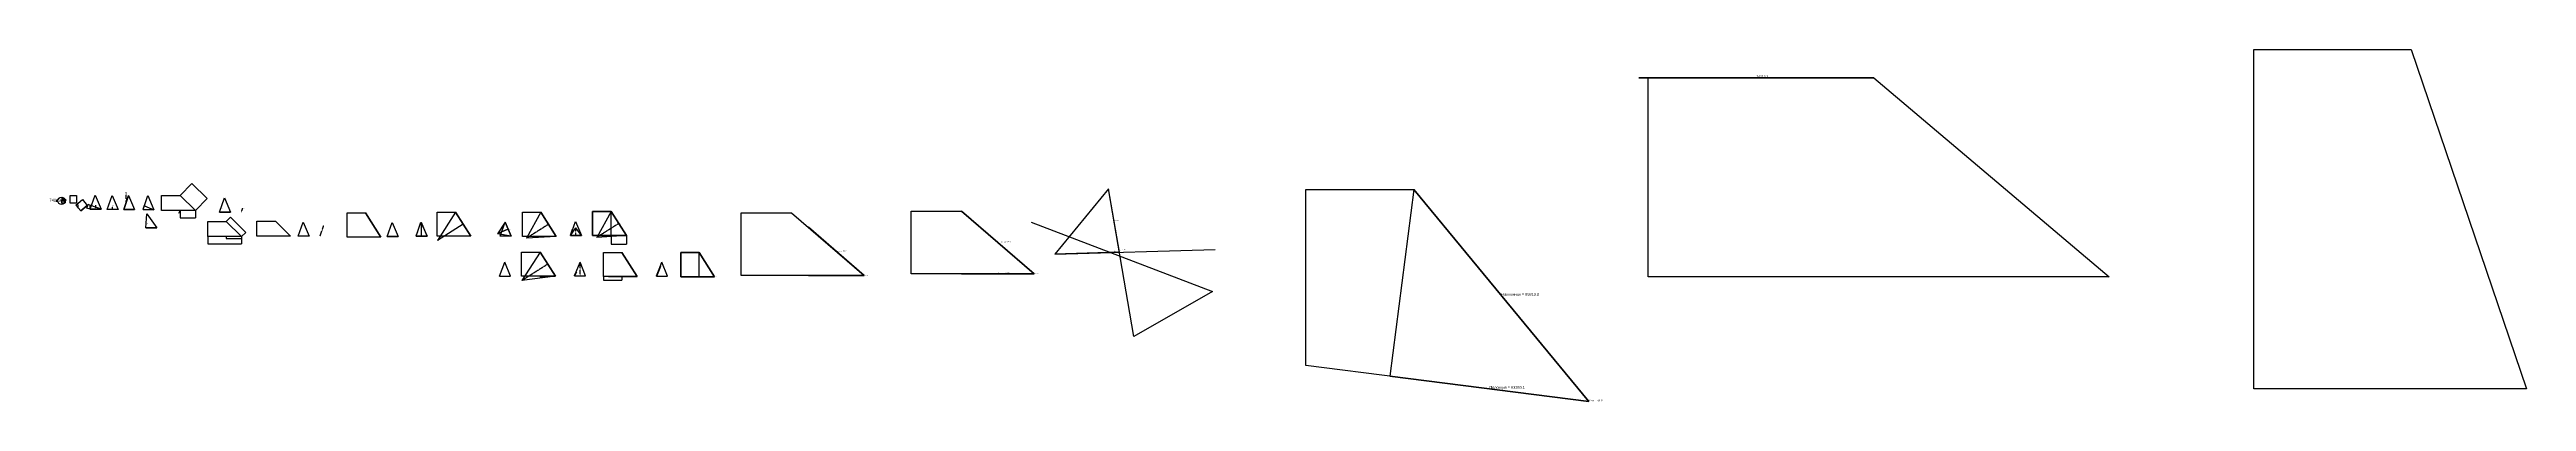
# Model space of a CAD drawing. Header units: millimetres. Extents: x -2276 to 779601, y -63180 to 48151.
import ezdxf
from ezdxf.enums import TextEntityAlignment as Align

# ---------------------------------------------------------------- set-up
doc = ezdxf.new("R2010")
doc.units = ezdxf.units.MM
doc.linetypes.add('DASHED', pattern=[7, 5, -2, 0])
doc.styles.get("Standard").update_dxf_attribs({"font": 'arial.ttf'})
doc.dimstyles.new('ISO-25', dxfattribs={"dimtxt": 2.5, "dimasz": 2.5, "dimexe": 1.25, "dimexo": 0.625, "dimtad": 1, "dimtxsty": 'Standard', "dimcen": 2.5, "dimadec": 0, "dimazin": 0, "dimtfac": 1, "dimtmove": 0, "dimatfit": 3, "dimfxl": 1, "dimarcsym": 0})

# ---------------------------------------------------------------- blocks, each defined once
blk = doc.blocks.new('*D1')
at = {"color": 0, "lineweight": -2, "transparency": 16777216}
for p, q in [((1520, 293), (1520, -304)), ((2677, 293), (2677, -304)), ((1522, -303), (2674, -303))]:
    blk.add_line(p, q, dxfattribs=at)
at = {"color": 0, "transparency": 16777216}
for points in [[(1522, -302), (1522, -303), (1520, -303)], [(2674, -302), (2674, -303), (2677, -303)]]:
    blk.add_solid(points, dxfattribs=at)
at = {"layer": 'Defpoints', "color": 0, "transparency": 16777216}
for p in [(1520, 293), (2677, 293), (2677, -303)]:
    blk.add_point(p, dxfattribs=at)
at = {"color": 0, "transparency": 16777216, "insert": (2098, -300), "char_height": 2.5, "attachment_point": 5}
blk.add_mtext('1157,1', dxfattribs=at)
blk = doc.blocks.new('*D2')
at = {"color": 0, "lineweight": -2, "transparency": 16777216}
for p, q in [((2382, 643), (2640, 861)), ((2932, 513), (2640, 858)), ((2677, 294), (2935, 512))]:
    blk.add_line(p, q, dxfattribs=at)
at = {"color": 0, "transparency": 16777216}
for points in [[(2641, 858), (2640, 858), (2639, 860)], [(2933, 513), (2932, 512), (2934, 511)]]:
    blk.add_solid(points, dxfattribs=at)
at = {"layer": 'Defpoints', "color": 0, "transparency": 16777216}
for p in [(2382, 642), (2639, 860), (2677, 293)]:
    blk.add_point(p, dxfattribs=at)
at = {"color": 0, "transparency": 16777216, "insert": (2836, 630), "char_height": 2.5, "attachment_point": 5, "rotation": 310.226161}
blk.add_mtext('457,19', dxfattribs=at)
blk = doc.blocks.new('*D3')
at = {"color": 0, "lineweight": -2, "transparency": 16777216}
for p, q in [((2384, 640), (2384, 13)), ((2387, 14), (2674, 14)), ((2677, 293), (2677, 13))]:
    blk.add_line(p, q, dxfattribs=at)
at = {"color": 0, "transparency": 16777216}
for points in [[(2387, 15), (2387, 14), (2384, 14)], [(2674, 15), (2674, 14), (2677, 14)]]:
    blk.add_solid(points, dxfattribs=at)
at = {"layer": 'Defpoints', "color": 0, "transparency": 16777216}
for p in [(2384, 641), (2677, 293), (2677, 14)]:
    blk.add_point(p, dxfattribs=at)
at = {"color": 0, "transparency": 16777216, "insert": (2531, 17), "char_height": 2.5, "attachment_point": 5}
blk.add_mtext('292,63', dxfattribs=at)
blk = doc.blocks.new('*D4')
at = {"color": 0, "lineweight": -2, "transparency": 16777216}
for p, q in [((10591, -2382), (9539, -2014)), ((9541, -2012), (9932, -891)), ((10984, -1256), (9932, -889))]:
    blk.add_line(p, q, dxfattribs=at)
at = {"color": 0, "transparency": 16777216}
for points in [[(9541, -2012), (9541, -2013), (9540, -2015)], [(9932, -891), (9933, -891), (9933, -889)]]:
    blk.add_solid(points, dxfattribs=at)
at = {"layer": 'Defpoints', "color": 0, "transparency": 16777216}
for p in [(9933, -889), (10592, -2382), (10985, -1256)]:
    blk.add_point(p, dxfattribs=at)
at = {"color": 0, "transparency": 16777216, "insert": (9735, -1451), "char_height": 2.5, "attachment_point": 5, "rotation": 70.754704}
blk.add_mtext('1192,58', dxfattribs=at)
blk = doc.blocks.new('*D5')
at = {"color": 0, "lineweight": -2, "transparency": 16777216}
for p, q in [((38941, -2775), (38941, -5085)), ((38943, -5084), (43768, -5084)), ((43770, -2775), (43770, -5085))]:
    blk.add_line(p, q, dxfattribs=at)
at = {"color": 0, "transparency": 16777216}
for points in [[(38943, -5083), (38943, -5084), (38941, -5084)], [(43768, -5083), (43768, -5084), (43770, -5084)]]:
    blk.add_solid(points, dxfattribs=at)
at = {"layer": 'Defpoints', "color": 0, "transparency": 16777216}
for p in [(38941, -2774), (43770, -2774), (43770, -5084)]:
    blk.add_point(p, dxfattribs=at)
at = {"color": 0, "transparency": 16777216, "insert": (41355, -5082), "char_height": 2.5, "attachment_point": 5}
blk.add_mtext('4829,61', dxfattribs=at)
blk = doc.blocks.new('*D6')
at = {"color": 0, "lineweight": -2, "transparency": 16777216}
for p, q in [((38941, 1976), (42673, 5770)), ((42674, 5768), (47500, 1022)), ((43771, -2774), (47503, 1021))]:
    blk.add_line(p, q, dxfattribs=at)
at = {"color": 0, "transparency": 16777216}
for points in [[(42674, 5768), (42674, 5767), (42672, 5769)], [(47500, 1022), (47500, 1022), (47502, 1020)]]:
    blk.add_solid(points, dxfattribs=at)
at = {"layer": 'Defpoints', "color": 0, "transparency": 16777216}
for p in [(38941, 1975), (47502, 1020), (43770, -2774)]:
    blk.add_point(p, dxfattribs=at)
at = {"color": 0, "transparency": 16777216, "insert": (45088, 3396), "char_height": 2.5, "attachment_point": 5, "rotation": 315.479675}
blk.add_mtext('6773,62', dxfattribs=at)
blk = doc.blocks.new('*D7')
at = {"color": 0, "lineweight": -2, "transparency": 16777216}
for p, q in [((53522, -6244), (54816, -4928)), ((54817, -4931), (59643, -9677)), ((58351, -10993), (59645, -9678))]:
    blk.add_line(p, q, dxfattribs=at)
at = {"color": 0, "transparency": 16777216}
for points in [[(54817, -4931), (54816, -4931), (54815, -4929)], [(59643, -9677), (59642, -9677), (59644, -9679)]]:
    blk.add_solid(points, dxfattribs=at)
at = {"layer": 'Defpoints', "color": 0, "transparency": 16777216}
for p in [(53521, -6244), (58351, -10994), (59644, -9679)]:
    blk.add_point(p, dxfattribs=at)
at = {"color": 0, "transparency": 16777216, "insert": (57231, -7302), "char_height": 2.5, "attachment_point": 5, "rotation": 315.479675}
blk.add_mtext('6773,62', dxfattribs=at)
blk = doc.blocks.new('*D8')
at = {"color": 0, "lineweight": -2, "transparency": 16777216}
for p, q in [((47698, -10994), (47698, -13266)), ((47700, -13265), (58349, -13265)), ((58351, -10994), (58351, -13266))]:
    blk.add_line(p, q, dxfattribs=at)
at = {"color": 0, "transparency": 16777216}
for points in [[(47700, -13265), (47700, -13266), (47698, -13265)], [(58349, -13265), (58349, -13266), (58351, -13265)]]:
    blk.add_solid(points, dxfattribs=at)
at = {"layer": 'Defpoints', "color": 0, "transparency": 16777216}
for p in [(47698, -10994), (58351, -10994), (58351, -13265)]:
    blk.add_point(p, dxfattribs=at)
at = {"color": 0, "transparency": 16777216, "insert": (53025, -13263), "char_height": 2.5, "attachment_point": 5}
blk.add_mtext('10653,08', dxfattribs=at)
blk = doc.blocks.new('*D9')
at = {"color": 0, "lineweight": -2, "transparency": 16777216}
for p, q in [((53521, -10994), (53521, -11597)), ((53524, -11596), (58349, -11596)), ((58351, -10994), (58351, -11597))]:
    blk.add_line(p, q, dxfattribs=at)
at = {"color": 0, "transparency": 16777216}
for points in [[(53524, -11595), (53524, -11596), (53521, -11596)], [(58349, -11595), (58349, -11596), (58351, -11596)]]:
    blk.add_solid(points, dxfattribs=at)
at = {"layer": 'Defpoints', "color": 0, "transparency": 16777216}
for p in [(53521, -10994), (58351, -10994), (58351, -11596)]:
    blk.add_point(p, dxfattribs=at)
at = {"color": 0, "transparency": 16777216, "insert": (55936, -11593), "char_height": 2.5, "attachment_point": 5}
blk.add_mtext('4829,61', dxfattribs=at)
blk = doc.blocks.new('*D11')
at = {"color": 0, "lineweight": -2, "transparency": 16777216}
for p, q in [((174993, -10708), (174993, -13403)), ((174996, -13402), (179820, -13402)), ((179823, -10708), (179823, -13403))]:
    blk.add_line(p, q, dxfattribs=at)
at = {"color": 0, "transparency": 16777216}
for points in [[(174996, -13402), (174996, -13402), (174993, -13402)], [(179820, -13402), (179820, -13402), (179823, -13402)]]:
    blk.add_solid(points, dxfattribs=at)
at = {"layer": 'Defpoints', "color": 0, "transparency": 16777216}
for p in [(174993, -10707), (179823, -10707), (179823, -13402)]:
    blk.add_point(p, dxfattribs=at)
at = {"color": 0, "transparency": 16777216, "insert": (177408, -13400), "char_height": 2.5, "attachment_point": 5}
blk.add_mtext('4829,61', dxfattribs=at)
blk = doc.blocks.new('*D12')
at = {"color": 0, "lineweight": -2, "transparency": 16777216}
for p, q in [((152568, -23686), (152568, -23896)), ((152570, -23895), (153563, -23895)), ((153566, -23686), (153566, -23896))]:
    blk.add_line(p, q, dxfattribs=at)
at = {"color": 0, "transparency": 16777216}
for points in [[(152570, -23894), (152570, -23895), (152568, -23895)], [(153563, -23894), (153563, -23895), (153566, -23895)]]:
    blk.add_solid(points, dxfattribs=at)
at = {"layer": 'Defpoints', "color": 0, "transparency": 16777216}
for p in [(152568, -23686), (153566, -23686), (153566, -23895)]:
    blk.add_point(p, dxfattribs=at)
at = {"color": 0, "transparency": 16777216, "insert": (153067, -23893), "char_height": 2.5, "attachment_point": 5}
blk.add_mtext('998,19', dxfattribs=at)
blk = doc.blocks.new('*D13')
at = {"color": 0, "lineweight": -2, "transparency": 16777216}
for p, q in [((172591, -23646), (172591, -24790)), ((172594, -24788), (178412, -24788)), ((178415, -23646), (178415, -24790))]:
    blk.add_line(p, q, dxfattribs=at)
at = {"color": 0, "transparency": 16777216}
for points in [[(172594, -24788), (172594, -24789), (172591, -24788)], [(178412, -24788), (178412, -24789), (178415, -24788)]]:
    blk.add_solid(points, dxfattribs=at)
at = {"layer": 'Defpoints', "color": 0, "transparency": 16777216}
for p in [(172591, -23645), (178415, -23645), (178415, -24788)]:
    blk.add_point(p, dxfattribs=at)
at = {"color": 0, "transparency": 16777216, "insert": (175503, -24786), "char_height": 2.5, "attachment_point": 5}
blk.add_mtext('5823,48', dxfattribs=at)

msp = doc.modelspace()

# ---------------------------------------------------------------- linework, layer by layer
at = {"color": 4, "lineweight": 50}
msp.add_line((573617.162, 39178.94), (499403.822, 39178.94), dxfattribs=at)
at = {"color": 3, "linetype": 'DASHED'}
for p, q in [((0, 0), (0, 630.844)), ((0, 0), (0, 565.273)), ((2530.565, 467.141), (2530.565, 556.382)), ((21915.23, -255.034), (21915.23, 2946.678)), ((6787.715, -2002.282), (6787.715, -969.632)), ((10591.568, -2381.943), (10591.568, -1117.941)), ((12314.591, -2386.661), (12314.591, -1122.659)), ((17639.482, -2446.827), (17639.482, -1182.825)), ((27238.503, -2499.493), (27655.135, -1306.129)), ((28125.05, -8228.947), (28209.385, -6895.46)), ((43770.291, -2774.343), (41616.832, -2774.343)), ((51401.647, -3246.137), (51818.279, -2052.772)), ((58293.739, -3265.01), (58710.371, -2071.645)), ((83127.172, -10866.031), (84263.038, -7612.551)), ((58351.061, -10993.771), (56197.601, -10993.771)), ((73835.744, -10913.778), (67062.12, -10913.778)), ((102318.958, -11165.985), (98487.54, -11165.985)), ((104334.543, -10986.21), (104751.175, -9792.845)), ((113432.326, -10924.519), (113848.958, -9731.154)), ((130741.15, -10898.571), (126909.731, -10898.571))]:
    msp.add_line(p, q, dxfattribs=at)
for p, q in [((1717.306, 1433.413), (1519.78, 293.296)), ((2676.881, 293.296), (1717.306, 1433.413)), ((332013.036, 4076.064), (315087.596, -16608.391)), ((340034.571, -42584.218), (332013.036, 4076.064)), ((428385.776, 3822.894), (420834.93, -55140.07)), ((14037.614, -2391.379), (10789.834, -1183.551)), ((27655.135, -1306.129), (30684.549, -2508.93)), ((38495.882, -3629.433), (38940.686, -2774.343)), ((307627.568, -6506.681), (364821.115, -28393.72)), ((315087.596, -16608.391), (365623.268, -15085.117)), ((365623.268, -15085.117), (365623.268, -15085.117)), ((364821.115, -28393.72), (340034.571, -42584.218))]:
    msp.add_line(p, q)
at = {"color": 1}
for p, q in [((2676.881, 293.296), (1519.78, 293.296)), ((10591.568, -2381.943), (12139.929, 2053.05)), ((15916.459, -2442.109), (17464.819, 1992.884)), ((27238.503, -2499.493), (28786.863, 1935.5)), ((51401.647, -3246.137), (52950.008, 1188.856)), ((7554.617, -2902.564), (9616.72, -1145.969)), ((21141.05, -2472.531), (24587.096, -2481.967)), ((28125.05, -8228.947), (28405.537, -3793.954)), ((43770.291, -2774.343), (33117.207, -2774.343)), ((76235.08, -10847.159), (77783.441, -6412.166)), ((104334.543, -10986.21), (105882.903, -6551.217)), ((113432.326, -10924.519), (114980.687, -6489.526)), ((116878.372, -10933.955), (115167.316, -6559.156)), ((125911.544, -3262.62), (120172.569, -12237.716)), ((162176.264, -10642.165), (163724.624, -6207.172)), ((58351.061, -10993.771), (47697.976, -10993.771)), ((73835.744, -10913.778), (63182.659, -10913.778)), ((102318.958, -11165.985), (91665.874, -11165.985)), ((130741.15, -10898.571), (120088.065, -10898.571)), ((143445.279, -10906.834), (139999.233, -10897.398)), ((157645.69, -10962.307), (146992.606, -10962.307)), ((179822.721, -10707.074), (169169.637, -10707.074)), ((163473.418, -23454.478), (165208.408, -19089.115)), ((163473.418, -23454.478), (165208.408, -19089.115)), ((163473.418, -23454.478), (166919.464, -23463.914)), ((166919.464, -23463.914), (165208.408, -19089.115)), ((189320.696, -23526.374), (191055.686, -19161.011)), ((189320.696, -23526.374), (191055.686, -19161.011)), ((192766.742, -23535.81), (191055.686, -19161.011)), ((254922.699, -23355.26), (216062.583, -23355.26)), ((308520.14, -22777.923), (269660.024, -22777.923)), ((335463.388, -15994.213), (315087.596, -16608.391)), ((157397.118, -23573.009), (146744.034, -23573.009)), ((183244.396, -23644.905), (172591.312, -23644.905)), ((189320.696, -23526.374), (192766.742, -23535.81)), ((207668.125, -23707.079), (197015.041, -23707.079)), ((483591.57, -63176.738), (394342.204, -51747.389))]:
    msp.add_line(p, q, dxfattribs=at)
at = {"color": 4}
for p, q in [((2676.881, 293.296), (2384.249, 640.986)), ((22689.41, 1962.462), (21141.05, -2472.531)), ((43770.291, -2774.343), (38940.686, 1975.066)), ((335463.388, -15994.213), (332013.036, 4076.064)), ((483591.57, -63176.738), (428385.776, 3822.894)), ((6020.812, -1101.999), (7554.617, -2902.564)), ((10591.568, -2381.943), (14037.614, -2391.379)), ((19362.505, -2451.545), (15916.459, -2442.109)), ((27238.503, -2499.493), (30684.549, -2508.93)), ((51401.647, -3246.137), (54847.693, -3255.573)), ((58351.061, -10993.771), (53521.455, -6244.362)), ((73835.744, -10913.778), (69006.138, -6164.369)), ((102318.958, -11165.985), (97489.353, -3530.033)), ((130741.15, -10898.571), (125911.544, -3262.62)), ((143445.279, -10906.834), (141547.593, -6462.405)), ((157645.69, -10962.307), (152816.085, -3326.356)), ((179822.721, -10707.074), (174993.116, -3071.123)), ((308520.14, -22777.923), (285555.065, -2932.314)), ((28125.05, -8228.947), (31571.096, -8238.383)), ((79681.126, -10856.595), (76235.08, -10847.159)), ((104334.543, -10986.21), (107780.589, -10995.646)), ((113432.326, -10924.519), (116878.372, -10933.955)), ((162176.264, -10642.165), (165622.31, -10651.601)), ((254922.699, -23355.26), (237252.641, -8085.418)), ((157397.118, -23573.009), (152567.513, -15937.057)), ((163473.418, -23454.478), (166919.464, -23463.914)), ((183244.396, -23644.905), (178414.791, -16008.954)), ((207668.125, -23707.079), (202838.52, -16071.127)), ((139750.66, -23508.1), (143196.706, -23517.536)), ((189320.696, -23526.374), (192766.742, -23535.81))]:
    msp.add_line(p, q, dxfattribs=at)
at = {"color": 30}
for p, q in [((115155.349, -10929.237), (115167.316, -6559.156)), ((128326.347, -7080.595), (120172.569, -12237.716))]:
    msp.add_line(p, q, dxfattribs=at)
at = {"color": 2}
for p, q in [((141547.593, -6462.405), (139121.246, -10125.761)), ((152816.085, -3326.356), (148298.54, -11528.919)), ((174993.116, -3071.123), (170475.571, -11273.686)), ((143445.279, -10906.834), (139121.246, -10125.761)), ((157645.69, -10962.307), (148298.54, -11528.919)), ((162176.264, -10642.165), (163905.912, -8227.348)), ((165622.31, -10651.601), (163905.912, -8227.348)), ((179822.721, -10707.074), (170475.571, -11273.686)), ((139750.66, -23508.1), (141485.65, -19142.737)), ((143196.706, -23517.536), (141485.65, -19142.737)), ((152567.513, -15937.057), (146828.537, -24912.154)), ((163473.418, -23454.478), (165208.408, -19089.115)), ((166919.464, -23463.914), (165208.408, -19089.115)), ((157397.118, -23573.009), (146828.537, -24912.154))]:
    msp.add_line(p, q, dxfattribs=at)
at = {"color": 30, "linetype": 'DASHED'}
for p, q in [((155230.887, -7144.332), (148298.54, -11528.919)), ((177407.918, -6889.099), (170475.571, -11273.686)), ((142496.436, -8684.62), (139121.246, -10125.761)), ((163899.287, -10646.883), (163905.912, -8227.348)), ((154982.315, -19755.033), (146828.537, -24912.154)), ((165196.441, -23459.196), (165208.408, -19089.115))]:
    msp.add_line(p, q, dxfattribs=at)
at = {"color": 3, "lineweight": 50}
for p, q in [((162176.264, -10642.165), (162835.151, -8754.904)), ((179822.721, -10707.074), (175463.998, -10707.074)), ((163473.418, -23454.478), (163940.268, -22279.849)), ((157397.118, -23573.009), (153565.699, -23573.009))]:
    msp.add_line(p, q, dxfattribs=at)
at = {"color": 3, "lineweight": 100}
for p, q in [((189320.696, -23526.374), (190593.472, -20323.975)), ((254922.699, -23355.26), (237252.641, -23355.26)), ((308520.14, -22777.923), (285555.065, -22777.923)), ((335463.388, -15994.213), (332620.588, -16079.902)), ((183244.396, -23644.905), (174209.306, -23644.905)), ((207668.125, -23707.079), (202838.52, -23707.079)), ((483591.57, -63176.738), (420834.93, -55140.07))]:
    msp.add_line(p, q, dxfattribs=at)
for points in [[(693497.569, 48150.805), (743237.169, 48150.805), (779601.416, -59212.366), (693497.569, -59212.366)], [(502389.417, 39178.94), (573617.162, 39178.94), (647830.503, -23698.033), (502389.417, -23698.033)], [(4249.152, 1964.136), (6184.892, 1964.136), (6184.892, -424.748), (4249.152, -424.748)], [(6020.812, -1101.999), (8082.915, 654.596), (9616.72, -1145.969), (7554.617, -2902.564)], [(33117.207, 1975.066), (38940.686, 1975.066), (43770.291, -2774.343), (33117.207, -2774.343)], [(394342.204, 3822.894), (428385.776, 3822.894), (483591.57, -63176.738), (394342.204, -51747.389)], [(47697.976, -6244.362), (53521.455, -6244.362), (58351.061, -10993.771), (47697.976, -10993.771)], [(63182.659, -6164.369), (69006.138, -6164.369), (73835.744, -10913.778), (63182.659, -10913.778)], [(91665.874, -3530.033), (97489.353, -3530.033), (102318.958, -11165.985), (91665.874, -11165.985)], [(120088.065, -3262.62), (125911.544, -3262.62), (130741.15, -10898.571), (120088.065, -10898.571)], [(146992.606, -3326.356), (152816.085, -3326.356), (157645.69, -10962.307), (146992.606, -10962.307)], [(169169.637, -3071.123), (174993.116, -3071.123), (179822.721, -10707.074), (169169.637, -10707.074)], [(174993.116, -3071.123), (169169.637, -3071.123), (169169.637, -10707.074), (174993.116, -10707.074)], [(216062.583, -3509.651), (231957.624, -3509.651), (254922.699, -23355.26), (216062.583, -23355.26)], [(269660.024, -2932.314), (285555.065, -2932.314), (308520.14, -22777.923), (269660.024, -22777.923)], [(146744.034, -15937.057), (152567.513, -15937.057), (157397.118, -23573.009), (146744.034, -23573.009)], [(172591.312, -16008.954), (178414.791, -16008.954), (183244.396, -23644.905), (172591.312, -23644.905)], [(197015.041, -16071.127), (202838.52, -16071.127), (207668.125, -23707.079), (197015.041, -23707.079)], [(202838.52, -16071.127), (197015.041, -16071.127), (197015.041, -23707.079), (202838.52, -23707.079)], [(153565.699, -23573.009), (152567.513, -23573.009), (152567.513, -23685.558), (153565.699, -23685.558)]]:
    msp.add_lwpolyline(points, close=True)
at = {"color": 3}
msp.add_lwpolyline([(2384.249, 640.986), (2676.881, 293.296), (1519.78, 293.296), (1519.78, 644.158)], close=True, dxfattribs=at)
for points in [[(10591.568, -2381.943), (12139.929, 2053.05), (14037.614, -2391.379), (10591.568, -2381.943)], [(15916.459, -2442.109), (17464.819, 1992.884), (19362.505, -2451.545), (15916.459, -2442.109)], [(21141.05, -2472.531), (22689.41, 1962.462), (24587.096, -2481.967), (21141.05, -2472.531)], [(27238.503, -2499.493), (28786.863, 1935.5), (30684.549, -2508.93), (27238.503, -2499.493)], [(51401.647, -3246.137), (52950.008, 1188.856), (54847.693, -3255.573), (51401.647, -3246.137)], [(28125.05, -8228.947), (28405.537, -3793.954), (31571.096, -8238.383), (28125.05, -8228.947)], [(76235.08, -10847.159), (77783.441, -6412.166), (79681.126, -10856.595), (76235.08, -10847.159)], [(104334.543, -10986.21), (105882.903, -6551.217), (107780.589, -10995.646), (104334.543, -10986.21)], [(113432.326, -10924.519), (114980.687, -6489.526), (116878.372, -10933.955), (113432.326, -10924.519)], [(139999.233, -10897.398), (141547.593, -6462.405), (143445.279, -10906.834), (139999.233, -10897.398)], [(162176.264, -10642.165), (163724.624, -6207.172), (165622.31, -10651.601), (162176.264, -10642.165)]]:
    msp.add_lwpolyline(points)
msp.add_circle((1519.78, 293.296), 1157.101)
at = {"color": 2}
for centre, radius in [((254922.699, -23355.26), 3), ((308520.14, -22777.923), 3), ((335463.388, -15994.213), 3), ((183244.396, -23644.905), 2), ((189320.696, -23526.374), 2), ((207668.125, -23707.079), 3), ((483591.57, -63176.738), 3)]:
    msp.add_circle(centre, radius, dxfattribs=at)

# ---------------------------------------------------------------- texts
at = {"color": 4}
for s, height, p in [('74213.3', 742.1334, (536510.492, 39193.94)), ('Основание = 9035.1 мм', 90.3509, (155250.887, -7164.332)), ('a = 9035.1', 90.3509, (177437.918, -6909.099)), ('Наклонная = 20364.7', 203.64698, (333758.212, -5974.075)), ('Основание = 4832.6 мм', 48.32614, (142516.436, -8704.62)), ('a = 3446.1', 34.4606, (163929.287, -10666.883)), ('Наклонная = 23353.8', 233.5378, (246107.67, -15735.339)), ('Наклонная = 30352.0', 303.51983, (297057.602, -12870.118)), ('a = 9035.1 мм', 90.3509, (155012.315, -19775.033)), ('a = 3446.1 мм', 34.46059, (165226.441, -23479.196)), ('Исходный = 9035.1', 90.3509, (180849.593, -19836.929)), ('Наклонная = 9035.1', 90.3509, (205273.322, -19904.103)), ('a = 3446.1 мм', 34.46059, (141503.683, -23532.818)), ('Исходный = 3446.1', 34.46059, (191063.719, -23541.092)), ('Наклонная = 86813.8', 868.13768, (456008.673, -29691.922))]:
    msp.add_text(s, height=height, dxfattribs=at).set_placement(p)
for s, height in [('74213.3', 927.6668), ('36364.2', 454.5531)]:
    msp.add_text(s, height=height, dxfattribs=at).set_placement((0, 0), align=Align.CENTER)
at = {"color": 3}
for s, height, p in [('p = 1473.1 мм', 9.08892, (2118.33, 1756.389)), ('p = 89.2 мм', 9.08892, (2550.565, 546.382)), ('p = 3201.7 мм', 68.92118, (21935.23, 2936.678)), ('p = 1032.6 мм', 47.30579, (6807.715, -979.632)), ('p = 1264.0 мм', 68.92118, (12334.591, -1132.659)), ('p = 1264.0 мм', 68.92118, (17659.482, -1192.825)), ('p = 1264.0 мм', 68.92118, (27675.135, -1306.129)), ('p = 1336.2 мм', 68.92118, (28229.385, -6895.46)), ('p = 2153.5 мм', 135.47246, (41636.832, -2774.343)), ('p = 1264.0 мм', 68.92118, (51838.279, -2052.772)), ('p = 1264.0 мм', 68.92118, (58730.371, -2071.645)), ('Проекция = 3446 мм', 34.46059, (84313.038, -7612.551)), ('p = 2153.5 мм', 135.47246, (56217.601, -10993.771)), ('Проекция = 6774 мм', 67.73623, (67112.12, -10913.778)), ('p = 3831.4 мм', 90.3509, (98537.54, -11165.985)), ('p = 1264.0 мм', 34.46059, (104801.175, -9792.845)), ('p = 1264.0 мм', 34.46059, (113898.958, -9731.154)), ('p = 3831.4 мм', 90.3509, (126959.731, -10898.571)), ('p = 1999.0', 34.4606, (162885.151, -8754.904)), ('p = 4358.7', 90.3509, (175513.998, -10707.074)), ('Проекция = 2844.1', 203.64698, (333669.908, -15708.562)), ('p = 1264.0 мм', 34.46059, (163990.268, -22279.849)), ('Проекция = 3446.1', 34.46059, (189977.084, -21915.174)), ('Проекция = 17670.1', 233.5378, (246107.67, -23340.26)), ('Проекция = 22965.1', 303.51983, (297057.602, -22762.923)), ('p = 3831.4 мм', 90.3509, (153615.699, -23573.009)), ('Проекция = 9035.1', 90.3509, (178746.851, -23634.905)), ('Проекция = 4829.6', 90.3509, (205273.322, -23692.079)), ('Проекция = 63269.1', 868.13768, (452233.25, -59143.404))]:
    msp.add_text(s, height=height, dxfattribs=at).set_placement(p)
at = {"color": 30}
for s, height, p in [('h = 9647.8 мм', 90.3509, (128326.347, -2256.697)), ('h = 4370.1 мм', 34.46059, (115155.349, -8744.188))]:
    msp.add_text(s, height=height, dxfattribs=at).set_placement(p)
at = {"color": 2}
for s, height, p in [('Боковая = 4394.0 мм', 48.32614, (139121.246, -10105.761)), ('Боковая = 9364.3 мм', 90.3509, (148298.54, -11508.919)), ('b = 2970.4', 34.4606, (163905.912, -8207.348)), ('b = 9364.3', 90.3509, (170475.571, -11253.686))]:
    msp.add_text(s, height=height, dxfattribs=at).set_placement(p)
at = {"color": 1}
for s, height, p in [('Угол = 82.0°', 135.76466, (336306.756, -15213.986)), ('b = 4697.5 мм', 34.46059, (164360.913, -21291.796)), ('Угол = 40.8°', 155.69187, (254942.699, -23335.26)), ('Угол = 40.8°', 202.34655, (308540.14, -22757.923)), ('b = 10653.1 мм', 90.3509, (152090.576, -23593.009)), ('Угол = 57.7°', 60.23393, (207688.125, -23687.079)), ('Угол = 43.2°', 578.75845, (483611.57, -63156.738))]:
    msp.add_text(s, height=height, dxfattribs=at).set_placement(p)

# ---------------------------------------------------------------- dimensions: what is measured, and where the dimension line sits
for base, p1, p2, picture, middle in [((2676.881, -302.583), (1519.78, 293.296), (2676.881, 293.296), '*D1', (2098.33, -300.455)), ((2676.881, 14.457), (2384.249, 640.986), (2676.881, 293.296), '*D3', (2530.565, 16.584)), ((43770.2913, -5083.6955), (38940.6861, -2774.3432), (43770.2913, -2774.3432), '*D5', (41355.4887, -5081.5681)), ((58351.0606, -13265.1098), (47697.9765, -10993.7712), (58351.0606, -10993.7712), '*D8', (53024.5185, -13262.9824)), ((58351.061, -11595.519), (53521.455, -10993.771), (58351.061, -10993.771), '*D9', (55936.258, -11593.391)), ((179822.721, -13401.9247), (174993.1159, -10707.0745), (179822.721, -10707.0745), '*D11', (177407.9184, -13399.7973)), ((153565.699, -23894.755), (152567.513, -23685.558), (153565.699, -23685.558), '*D12', (153066.606, -23892.628)), ((178414.791, -24788.334), (172591.312, -23644.905), (178414.791, -23644.905), '*D13', (175503.051, -24786.207))]:
    dim = msp.add_linear_dim(base=base, p1=p1, p2=p2, dimstyle='ISO-25')
    dim.commit()
    dim.dimension.update_dxf_attribs({"geometry": picture, "text_midpoint": middle})
dim = msp.add_linear_dim(base=(2638.767, 859.86), p1=(2676.881, 293.296), p2=(2381.627, 642.359), angle=130.226160603, dimstyle='ISO-25')
dim.commit()
dim.dimension.update_dxf_attribs({"geometry": '*D2', "text_midpoint": (2834.091, 628.939), "dimtype": 161})
for p1, p2, distance, picture, middle in [((38940.686, 1975.066), (43770.291, -2774.343), 5321.757, '*D6', (45088.396, 3396.3)), ((10591.568, -2381.943), (10984.66, -1256.005), 1113.701, '*D4', (9734.643, -1451.183)), ((53521.455, -6244.362), (58351.061, -10993.771), 1844.598, '*D7', (57231.112, -7302.348))]:
    dim = msp.add_aligned_dim(p1=p1, p2=p2, distance=distance, dimstyle='ISO-25')
    dim.commit()
    dim.dimension.update_dxf_attribs({"geometry": picture, "text_midpoint": middle})

doc.saveas('drawing.dxf')
